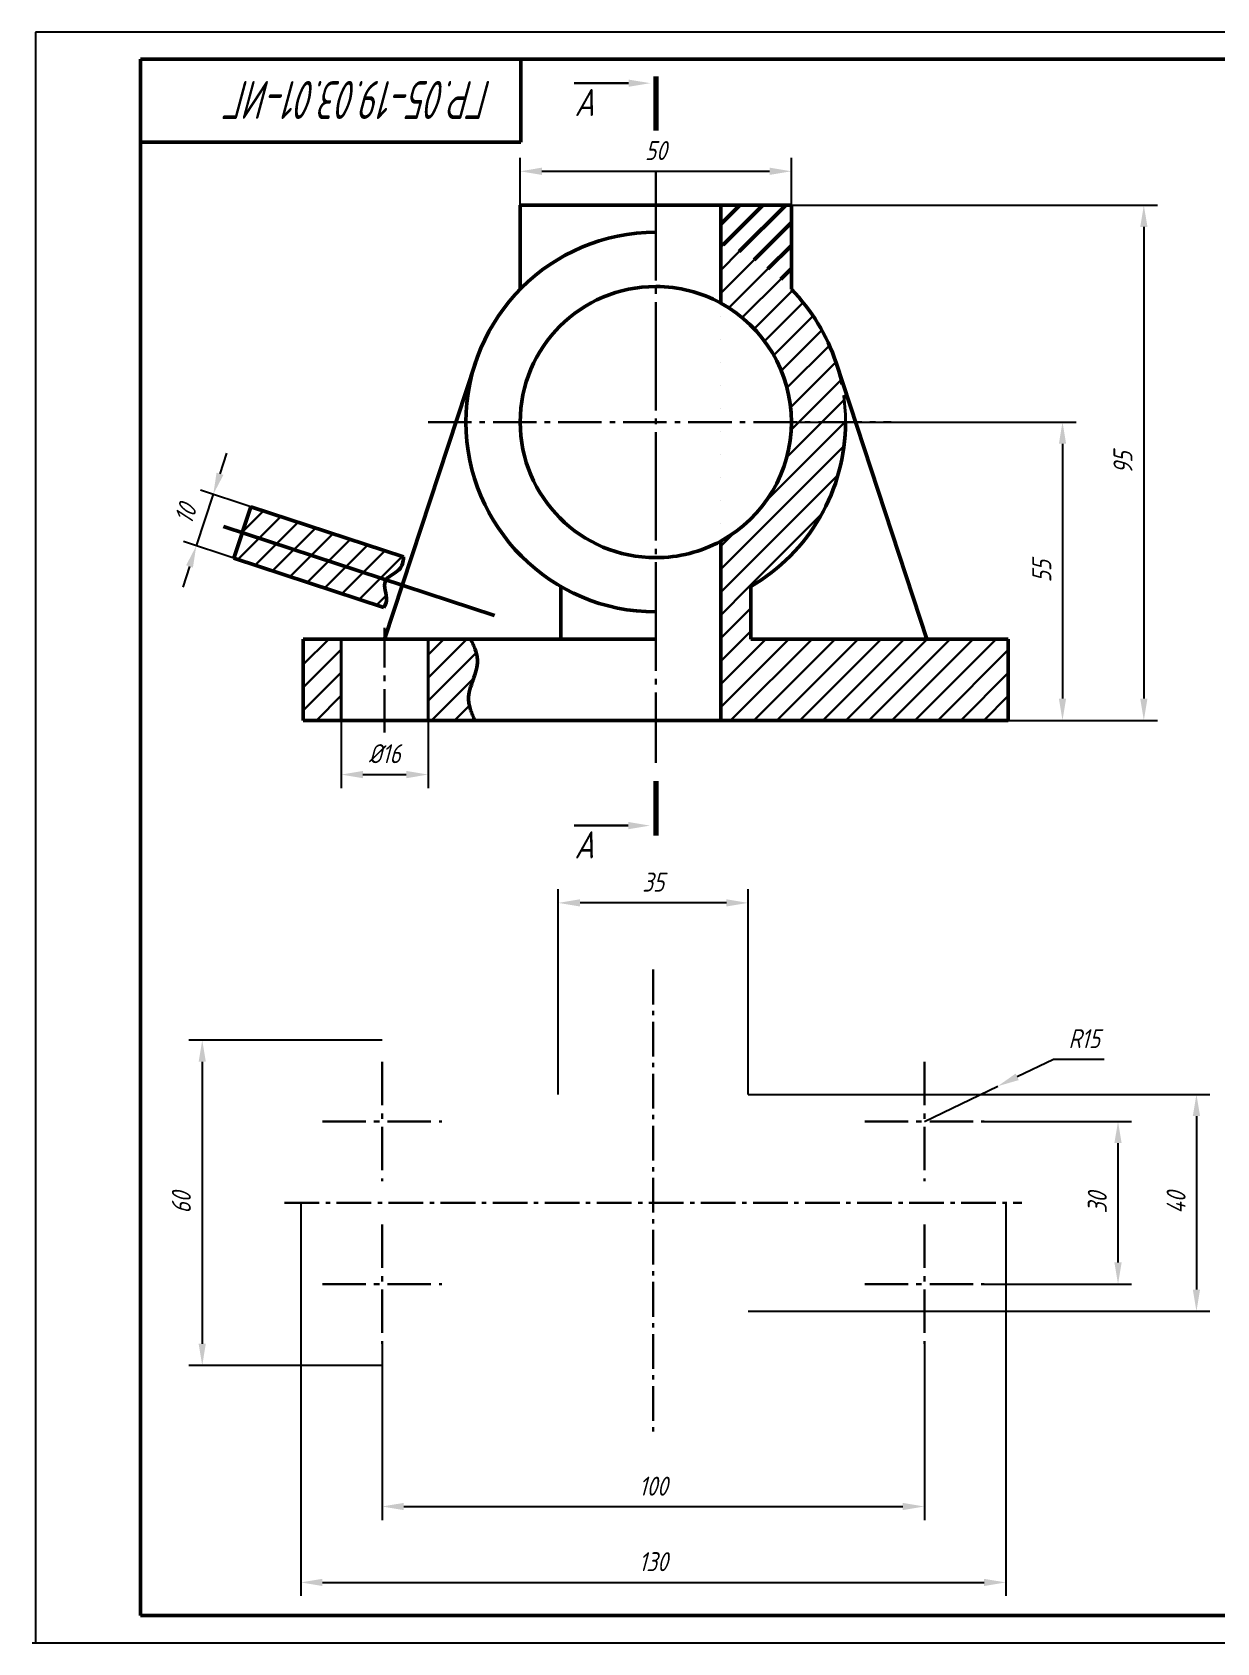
# Model space of a CAD drawing. Header units: millimetres. Extents: x -259 to 1465, y 0 to 1045.
# Drawn here: x 1044.6 to 1263, y -0.2 to 296.8 of the extents above; entities that cross this region are included whole.
import ezdxf

# ---------------------------------------------------------------- set-up
doc = ezdxf.new("R2010")
doc.units = ezdxf.units.MM
for name, pattern in [('ГОСТ 2.303 4', [7, 5, -2, 0]), ('ГОСТ 2.303 5', [24, 20, -1.5, 1, -1.5]), ('ГОСТ 2.303 6', [12, 8, -1.5, 1, -1.5])]:
    doc.linetypes.add(name, pattern=pattern)
for name, color, linetype, lineweight in [('ВИДЫ', 7, 'Continuous', 60), ('основные', 7, 'Continuous', 50), ('текст', 7, 'Continuous', 25)]:
    doc.layers.add(name, color=color, linetype=linetype, lineweight=lineweight)
doc.styles.add('архитектурный', font='CS_Gost2304.shx', dxfattribs={"width": 0.8, "oblique": 15})
doc.styles.add('ГОСТ 2.304', font='CS_Gost2304.shx', dxfattribs={"oblique": 15})
doc.dimstyles.new('ЕСКД', dxfattribs={"dimscale": 0, "dimtxt": 3.5, "dimasz": 4, "dimexe": 2.5, "dimexo": 0, "dimgap": 2, "dimtad": 1, "dimtoh": 1, "dimdec": 0, "dimtxsty": 'ГОСТ 2.304', "dimcen": 5, "dimadec": 0, "dimazin": 2, "dimtfac": 0.75, "dimtdec": 4, "dimtmove": 1, "dimatfit": 3, "dimfxl": 1, "dimtolj": 1, "dimarcsym": 1})
pattern_1 = [(45, (-246.8428, -206.6137), (-2.12132, 2.12132), [])]

# ---------------------------------------------------------------- blocks, each defined once
blk = doc.blocks.new('*D48')
at = {"layer": 'Defpoints', "color": 0, "linetype": 'Continuous', "lineweight": 30}
for p in [(1094.12, 80.97), (1224.12, 80.97), (1224.12, 10.97)]:
    blk.add_point(p, dxfattribs=at)
at = {"layer": 'основные', "color": 0, "linetype": 'Continuous', "lineweight": -2}
for p, q in [((1094.12, 80.97), (1094.12, 8.47)), ((1224.12, 80.97), (1224.12, 8.47)), ((1098.12, 10.97), (1220.12, 10.97))]:
    blk.add_line(p, q, dxfattribs=at)
at = {"layer": 'основные', "color": 0, "linetype": 'Continuous', "lineweight": 30}
for points in [[(1098.12, 11.63), (1098.12, 10.3), (1094.12, 10.97)], [(1220.12, 10.3), (1220.12, 11.63), (1224.12, 10.97)]]:
    blk.add_solid(points, dxfattribs=at)
at = {"layer": 'основные', "color": 0, "linetype": 'Continuous', "lineweight": 30, "insert": (1159.12, 14.79), "char_height": 3.5, "attachment_point": 5, "style": 'ГОСТ 2.304'}
blk.add_mtext('\\A1;130', dxfattribs=at)
blk = doc.blocks.new('*D51')
at = {"layer": 'Defpoints', "color": 0, "linetype": 'Continuous', "lineweight": 30}
for p in [(1141.62, 136.28), (1141.62, 100.97), (1176.62, 100.97)]:
    blk.add_point(p, dxfattribs=at)
at = {"layer": 'основные', "color": 0, "linetype": 'Continuous', "lineweight": -2}
for p, q in [((1141.62, 100.97), (1141.62, 138.78)), ((1176.62, 100.97), (1176.62, 138.78)), ((1172.62, 136.28), (1145.62, 136.28))]:
    blk.add_line(p, q, dxfattribs=at)
at = {"layer": 'основные', "color": 0, "linetype": 'Continuous', "lineweight": 30}
for points in [[(1145.62, 136.94), (1145.62, 135.61), (1141.62, 136.28)], [(1172.62, 135.61), (1172.62, 136.94), (1176.62, 136.28)]]:
    blk.add_solid(points, dxfattribs=at)
at = {"layer": 'основные', "color": 0, "linetype": 'Continuous', "lineweight": 30, "insert": (1159.12, 140.1), "char_height": 3.5, "attachment_point": 5, "style": 'ГОСТ 2.304'}
blk.add_mtext('\\A1;35', dxfattribs=at)
blk = doc.blocks.new('*D65')
at = {"layer": 'Defpoints', "color": 0, "linetype": 'Continuous', "lineweight": 30}
for p in [(1176.62, 100.97), (1176.62, 60.97), (1259.29, 60.97)]:
    blk.add_point(p, dxfattribs=at)
at = {"layer": 'основные', "color": 0, "linetype": 'Continuous', "lineweight": -2}
for p, q in [((1176.62, 100.97), (1261.79, 100.97)), ((1259.29, 96.97), (1259.29, 64.97)), ((1176.62, 60.97), (1261.79, 60.97))]:
    blk.add_line(p, q, dxfattribs=at)
at = {"layer": 'основные', "color": 0, "linetype": 'Continuous', "lineweight": 30}
for points in [[(1259.96, 96.97), (1258.62, 96.97), (1259.29, 100.97)], [(1258.62, 64.97), (1259.96, 64.97), (1259.29, 60.97)]]:
    blk.add_solid(points, dxfattribs=at)
at = {"layer": 'основные', "color": 0, "linetype": 'Continuous', "lineweight": 30, "insert": (1255.54, 80.97), "char_height": 3.5, "attachment_point": 5, "rotation": 90, "style": 'ГОСТ 2.304'}
blk.add_mtext('\\A1;40', dxfattribs=at)
blk = doc.blocks.new('*D72')
at = {"layer": 'Defpoints', "color": 0, "linetype": 'Continuous', "lineweight": 30}
for p in [(1109.12, 110.97), (1075.96, 50.99), (1109.12, 50.99)]:
    blk.add_point(p, dxfattribs=at)
at = {"layer": 'основные', "color": 0, "linetype": 'Continuous', "lineweight": -2}
for p, q in [((1109.12, 110.97), (1073.46, 110.97)), ((1075.96, 106.97), (1075.96, 54.99)), ((1109.12, 50.99), (1073.46, 50.99))]:
    blk.add_line(p, q, dxfattribs=at)
at = {"layer": 'основные', "color": 0, "linetype": 'Continuous', "lineweight": 30}
for points in [[(1076.62, 106.97), (1075.29, 106.97), (1075.96, 110.97)], [(1075.29, 54.99), (1076.62, 54.99), (1075.96, 50.99)]]:
    blk.add_solid(points, dxfattribs=at)
at = {"layer": 'основные', "color": 0, "linetype": 'Continuous', "lineweight": 30, "insert": (1072.11, 80.98), "char_height": 3.5, "attachment_point": 5, "rotation": 90, "style": 'ГОСТ 2.304'}
blk.add_mtext('\\A1;60', dxfattribs=at)
blk = doc.blocks.new('*D74')
at = {"layer": 'основные', "color": 0, "linetype": 'Continuous', "lineweight": -2}
for p, q in [((1232.94, 107.42), (1226.24, 104.2)), ((1242.26, 107.42), (1232.94, 107.42)), ((1209.12, 95.97), (1222.64, 102.47))]:
    blk.add_line(p, q, dxfattribs=at)
at = {"layer": 'основные', "color": 0, "linetype": 'Continuous', "lineweight": 30}
blk.add_solid([(1225.95, 104.8), (1226.53, 103.6), (1222.64, 102.47)], dxfattribs=at)
at = {"layer": 'основные', "color": 0, "linetype": 'Continuous', "lineweight": 30, "insert": (1238.6, 111.24), "char_height": 3.5, "attachment_point": 5, "style": 'ГОСТ 2.304'}
blk.add_mtext('\\A1;R15', dxfattribs=at)
blk = doc.blocks.new('спередди')
at = {"linetype": 'ГОСТ 2.303 5'}
h = blk.add_hatch(dxfattribs=at)
h.set_pattern_fill('', color=256, scale=3, angle=45, pattern_type=0)
h.set_pattern_definition(pattern_1)
edge = h.paths.add_edge_path()
edge.add_line((32.37, 48.34), (19.37, 48.34))
edge.add_line((32.37, 48.34), (32.37, 32.83))
edge.add_arc((7.37, 8.34), 35, 44.4153, 69.949)
edge.add_line((19.37, 41.21), (19.37, 48.34))
at = {"linetype": 'ГОСТ 2.303 5', "lineweight": 30}
h = blk.add_hatch(dxfattribs=at)
h.set_pattern_fill('', scale=3, angle=45, pattern_type=0)
h.set_pattern_definition(pattern_1)
edge = h.paths.add_edge_path()
edge.add_arc((7.37, 8.34), 35, 290.051, 429.949)
edge.add_line((19.37, -24.54), (19.37, -13.6))
edge.add_arc((7.37, 8.34), 25, 298.6854, 421.3146)
edge.add_line((19.37, 30.27), (19.37, 41.21))
at = {"linetype": 'Continuous', "lineweight": 30}
h = blk.add_hatch(dxfattribs=at)
h.set_pattern_fill('', scale=3, angle=45, pattern_type=0)
h.set_pattern_definition([(45, (-175.4338, -914.151), (-2.12132, 2.12132), [])])
edge = h.paths.add_edge_path()
edge.add_line((-67.33, -7.26), (-70.45, -16.76))
edge.add_line((-39.16, -16.52), (-67.33, -7.26))
edge.add_spline(control_points=[(-39.16, -16.52), (-39.15, -17.44), (-39.62, -19.23), (-43.62, -20.62), (-41.86, -23.96), (-42.51, -25.47), (-42.77, -25.86)], knot_values=[3.312444, 3.312444, 3.312444, 3.312444, 6.028662, 9.275446, 12.918825, 14.317671, 14.317671, 14.317671, 14.317671], weights=[1, 1, 1, 1, 1, 1, 1], degree=3, periodic=0)
edge.add_line((-42.77, -25.86), (-70.45, -16.76))
at = {"linetype": 'ГОСТ 2.303 5', "lineweight": 30}
h = blk.add_hatch(dxfattribs=at)
h.set_pattern_fill('', scale=3, angle=45, pattern_type=0)
h.set_pattern_definition(pattern_1)
edge = h.paths.add_edge_path()
edge.add_arc((7.37, 8.34), 35, 290.051, 300)
edge.add_line((24.87, -21.98), (24.87, -31.66))
edge.add_line((19.37, -31.66), (24.87, -31.66))
edge.add_line((19.37, -31.66), (19.37, -24.54))
edge = h.paths.add_edge_path()
edge.add_line((19.37, -46.66), (49.37, -46.66))
edge.add_line((19.37, -46.66), (19.37, -31.66))
edge.add_line((19.37, -31.66), (24.87, -31.66))
edge.add_line((24.87, -31.66), (49.37, -31.66))
edge.add_line((49.37, -46.66), (49.37, -31.66))
edge = h.paths.add_edge_path()
edge.add_line((49.37, -46.66), (49.37, -31.66))
edge.add_line((49.37, -31.66), (57.37, -31.66))
edge.add_line((57.37, -46.66), (57.37, -31.66))
edge.add_line((49.37, -46.66), (57.37, -46.66))
edge = h.paths.add_edge_path()
edge.add_line((57.37, -46.66), (65.37, -46.66))
edge.add_line((57.37, -46.66), (57.37, -31.66))
edge.add_line((57.37, -31.66), (65.37, -31.66))
edge.add_line((65.37, -46.66), (65.37, -31.66))
edge = h.paths.add_edge_path()
edge.add_line((65.37, -46.66), (65.37, -31.66))
edge.add_line((65.37, -31.66), (72.37, -31.66))
edge.add_line((72.37, -31.66), (72.37, -46.66))
edge.add_line((65.37, -46.66), (72.37, -46.66))
h = blk.add_hatch(dxfattribs=at)
h.set_pattern_fill('', scale=3, angle=45, pattern_type=0)
h.set_pattern_definition(pattern_1)
edge = h.paths.add_edge_path()
edge.add_line((-34.63, -46.66), (-34.63, -31.66))
edge.add_line((-34.63, -31.66), (-26.8, -31.66))
edge.add_spline(control_points=[(-26.8, -31.66), (-26.07, -32.95), (-24.54, -36.52), (-28.02, -41.83), (-26.73, -45.39), (-26.06, -46.66)], knot_values=[1.954826, 1.954826, 1.954826, 1.954826, 6.195653, 13.556884, 17.729023, 17.729023, 17.729023, 17.729023], weights=[1, 1, 1, 1, 1, 1], degree=3, periodic=0)
edge.add_line((-34.63, -46.66), (-26.06, -46.66))
at = {"layer": 'Defpoints', "linetype": 'ГОСТ 2.303 4', "lineweight": 30}
h = blk.add_hatch(dxfattribs=at)
h.set_pattern_fill('', scale=3, angle=45, pattern_type=0)
h.set_pattern_definition(pattern_1)
h.paths.add_polyline_path([(-50.63, -31.66), (-50.63, -46.66), (-57.63, -46.66), (-57.63, -31.66)])
at = {"color": 7, "linetype": 'ГОСТ 2.303 5', "lineweight": 30}
blk.add_line((7.37, 54.48), (7.37, -54.48), dxfattribs=at)
at = {"color": 7, "linetype": 'Continuous'}
blk.add_line((-22.34, -27.35), (-72.37, -10.89), dxfattribs=at)
blk.add_open_spline([(-39.16, -16.52), (-39.15, -17.44), (-39.62, -19.23), (-43.62, -20.62), (-41.86, -23.96), (-42.51, -25.47), (-42.77, -25.86)], degree=3, knots=[3.312444, 3.312444, 3.312444, 3.312444, 6.028662, 9.275446, 12.918825, 14.317671, 14.317671, 14.317671, 14.317671], dxfattribs=at)
at = {"color": 7, "linetype": 'ГОСТ 2.303 5'}
blk.add_spline([(-26.79, -31.66), (-25.5, -35.61), (-27.16, -42.78), (-25.99, -46.67)], degree=3, dxfattribs=at)
at = {"layer": 'ВИДЫ', "linetype": 'Continuous', "lineweight": 50, "ltscale": 100}
for p, q in [((-17.63, 32.83), (-17.63, 48.34)), ((-17.63, 48.34), (7.37, 48.34)), ((-25.87, 19.27), (-42.63, -31.66)), ((57.37, -31.66), (40.62, 19.27)), ((-67.33, -7.26), (-70.45, -16.76)), ((-39.16, -16.52), (-67.33, -7.26)), ((-42.77, -25.86), (-70.45, -16.76)), ((-10.13, -31.66), (-10.13, -21.98)), ((-10.13, -31.66), (-10.13, -21.98)), ((-57.63, -31.66), (-42.63, -31.66)), ((-57.63, -46.66), (-57.63, -31.66)), ((-42.63, -31.66), (7.37, -31.66)), ((-57.63, -46.66), (-42.63, -46.66)), ((-42.63, -46.66), (7.37, -46.66))]:
    blk.add_line(p, q, dxfattribs=at)
at = {"layer": 'ВИДЫ', "linetype": 'Continuous', "lineweight": 50}
for p, q in [((19.37, 48.34), (7.37, 48.34)), ((32.37, 48.34), (19.37, 48.34)), ((19.37, 30.27), (19.37, 48.34)), ((32.37, 48.34), (32.37, 32.83)), ((19.37, -46.66), (19.37, -13.6)), ((24.87, -21.98), (24.87, -31.66)), ((24.87, -31.66), (57.37, -31.66)), ((57.37, -31.66), (72.37, -31.66)), ((72.37, -31.66), (72.37, -46.66)), ((19.37, -46.66), (7.37, -46.66)), ((19.37, -46.66), (72.37, -46.66))]:
    blk.add_line(p, q, dxfattribs=at)
at = {"layer": 'ВИДЫ', "linetype": 'ГОСТ 2.303 6', "lineweight": 30}
blk.add_line((-42.63, -48.91), (-42.63, -29.57), dxfattribs=at)
at = {"layer": 'ВИДЫ', "linetype": 'Continuous', "lineweight": 40}
for p, q in [((-50.63, -46.66), (-50.63, -31.66)), ((-34.63, -46.66), (-34.63, -31.66))]:
    blk.add_line(p, q, dxfattribs=at)
at = {"layer": 'ВИДЫ', "linetype": 'ГОСТ 2.303 4', "lineweight": 40}
blk.add_line((-34.63, -46.66), (-34.63, -31.66), dxfattribs=at)
at = {"layer": 'ВИДЫ', "linetype": 'Continuous', "lineweight": 50, "ltscale": 100}
for radius in [35, 25]:
    blk.add_arc((7.37, 8.34), radius, 90, 270, dxfattribs=at)
at = {"layer": 'ВИДЫ', "linetype": 'Continuous', "lineweight": 50}
for radius, start, end in [(25, 61.3146, 90), (35, 18.2056, 44.4153), (25, 0, 61.3146), (25, 298.6854, 0), (35, 300, 0), (25, 270, 298.6854)]:
    blk.add_arc((7.37, 8.34), radius, start, end, dxfattribs=at)
at = {"layer": 'ВИДЫ', "linetype": 'ГОСТ 2.303 4', "lineweight": 40, "ltscale": 100}
for start, end in [(161.7944, 240), (240, 270)]:
    blk.add_arc((7.37, 8.34), 35, start, end, dxfattribs=at)
at = {"layer": 'ВИДЫ', "linetype": 'ГОСТ 2.303 4', "lineweight": 40}
blk.add_arc((7.37, 8.34), 35, 0, 18.2056, dxfattribs=at)
at = {"layer": 'основные', "color": 7, "linetype": 'ГОСТ 2.303 6', "lineweight": 30}
blk.add_line((-34.63, 8.34), (50.75, 8.34), dxfattribs=at)
blk = doc.blocks.new('*D113')
at = {"layer": 'Defpoints', "color": 0, "linetype": 'Continuous', "lineweight": 30}
for p in [(1101.59, 169.94), (1117.59, 169.94), (1117.59, 159.94)]:
    blk.add_point(p, dxfattribs=at)
at = {"layer": 'основные', "color": 0, "linetype": 'Continuous', "lineweight": -2}
for p, q in [((1101.59, 169.94), (1101.59, 157.44)), ((1117.59, 169.94), (1117.59, 157.44)), ((1105.59, 159.94), (1113.59, 159.94))]:
    blk.add_line(p, q, dxfattribs=at)
at = {"layer": 'основные', "color": 0, "linetype": 'Continuous', "lineweight": 30}
for points in [[(1105.59, 160.61), (1105.59, 159.27), (1101.59, 159.94)], [(1113.59, 159.27), (1113.59, 160.61), (1117.59, 159.94)]]:
    blk.add_solid(points, dxfattribs=at)
at = {"layer": 'основные', "color": 0, "linetype": 'Continuous', "lineweight": 30, "insert": (1109.59, 163.79), "char_height": 3.5, "attachment_point": 5, "style": 'ГОСТ 2.304'}
blk.add_mtext('\\A1;%%c16', dxfattribs=at)
blk = doc.blocks.new('*D118')
at = {"layer": 'Defpoints', "color": 0, "linetype": 'Continuous', "lineweight": 30}
for p in [(1084.89, 209.34), (1074.86, 202.12), (1081.77, 199.84)]:
    blk.add_point(p, dxfattribs=at)
at = {"layer": 'основные', "color": 0, "linetype": 'Continuous', "lineweight": -2}
for p, q in [((1079.24, 215.42), (1080.48, 219.22)), ((1077.99, 211.62), (1074.86, 202.12)), ((1084.89, 209.34), (1075.61, 212.4)), ((1081.77, 199.84), (1072.49, 202.9)), ((1073.61, 198.32), (1072.36, 194.52))]:
    blk.add_line(p, q, dxfattribs=at)
at = {"layer": 'основные', "color": 0, "linetype": 'Continuous', "lineweight": 30}
for points in [[(1078.6, 215.62), (1079.87, 215.21), (1077.99, 211.62)], [(1074.24, 198.11), (1072.98, 198.52), (1074.86, 202.12)]]:
    blk.add_solid(points, dxfattribs=at)
at = {"layer": 'основные', "color": 0, "linetype": 'Continuous', "lineweight": 30, "insert": (1072.86, 208.04), "char_height": 3.5, "attachment_point": 5, "rotation": 71.7944, "style": 'ГОСТ 2.304'}
blk.add_mtext('\\A1;10', dxfattribs=at)
blk = doc.blocks.new('*D121')
at = {"layer": 'Defpoints', "color": 0, "linetype": 'Continuous', "lineweight": 30}
for p in [(1184.59, 271.19), (1134.59, 264.94), (1184.59, 264.94)]:
    blk.add_point(p, dxfattribs=at)
at = {"layer": 'основные', "color": 0, "linetype": 'Continuous', "lineweight": -2}
for p, q in [((1134.59, 264.94), (1134.59, 273.69)), ((1184.59, 264.94), (1184.59, 273.69)), ((1138.59, 271.19), (1180.59, 271.19))]:
    blk.add_line(p, q, dxfattribs=at)
at = {"layer": 'основные', "color": 0, "linetype": 'Continuous', "lineweight": 30}
for points in [[(1138.59, 271.86), (1138.59, 270.52), (1134.59, 271.19)], [(1180.59, 270.52), (1180.59, 271.86), (1184.59, 271.19)]]:
    blk.add_solid(points, dxfattribs=at)
at = {"layer": 'основные', "color": 0, "linetype": 'Continuous', "lineweight": 30, "insert": (1159.59, 275.01), "char_height": 3.5, "attachment_point": 5, "style": 'ГОСТ 2.304'}
blk.add_mtext('\\A1;50', dxfattribs=at)
blk = doc.blocks.new('*D128')
at = {"layer": 'Defpoints', "color": 0, "linetype": 'Continuous', "lineweight": 30}
for p in [(1184.59, 224.94), (1184.59, 169.94), (1234.59, 169.94)]:
    blk.add_point(p, dxfattribs=at)
at = {"layer": 'основные', "color": 0, "linetype": 'Continuous', "lineweight": -2}
for p, q in [((1184.59, 224.94), (1237.09, 224.94)), ((1234.59, 220.94), (1234.59, 173.94)), ((1184.59, 169.94), (1237.09, 169.94))]:
    blk.add_line(p, q, dxfattribs=at)
at = {"layer": 'основные', "color": 0, "linetype": 'Continuous', "lineweight": 30}
for points in [[(1235.26, 220.94), (1233.93, 220.94), (1234.59, 224.94)], [(1233.93, 173.94), (1235.26, 173.94), (1234.59, 169.94)]]:
    blk.add_solid(points, dxfattribs=at)
at = {"layer": 'основные', "color": 0, "linetype": 'Continuous', "lineweight": 30, "insert": (1230.77, 197.44), "char_height": 3.5, "attachment_point": 5, "rotation": 90, "style": 'ГОСТ 2.304'}
blk.add_mtext('\\A1;55', dxfattribs=at)
blk = doc.blocks.new('*D133')
at = {"layer": 'Defpoints', "color": 0, "linetype": 'Continuous', "lineweight": 30}
for p in [(1159.59, 264.94), (1159.59, 169.94), (1249.59, 169.94)]:
    blk.add_point(p, dxfattribs=at)
at = {"layer": 'основные', "color": 0, "linetype": 'Continuous', "lineweight": -2}
for p, q in [((1159.59, 264.94), (1252.09, 264.94)), ((1249.59, 260.94), (1249.59, 173.94)), ((1159.59, 169.94), (1252.09, 169.94))]:
    blk.add_line(p, q, dxfattribs=at)
at = {"layer": 'основные', "color": 0, "linetype": 'Continuous', "lineweight": 30}
for points in [[(1250.26, 260.94), (1248.93, 260.94), (1249.59, 264.94)], [(1248.93, 173.94), (1250.26, 173.94), (1249.59, 169.94)]]:
    blk.add_solid(points, dxfattribs=at)
at = {"layer": 'основные', "color": 0, "linetype": 'Continuous', "lineweight": 30, "insert": (1245.74, 217.44), "char_height": 3.5, "attachment_point": 5, "rotation": 90, "style": 'ГОСТ 2.304'}
blk.add_mtext('\\A1;95', dxfattribs=at)
blk = doc.blocks.new('*D136')
at = {"layer": 'Defpoints', "color": 0, "linetype": 'Continuous', "lineweight": 30}
for p in [(1220.12, 95.97), (1244.83, 95.97), (1220.12, 65.97)]:
    blk.add_point(p, dxfattribs=at)
at = {"layer": 'основные', "color": 0, "linetype": 'Continuous', "lineweight": -2}
for p, q in [((1220.12, 95.97), (1247.33, 95.97)), ((1244.83, 69.97), (1244.83, 91.97)), ((1220.12, 65.97), (1247.33, 65.97))]:
    blk.add_line(p, q, dxfattribs=at)
at = {"layer": 'основные', "color": 0, "linetype": 'Continuous', "lineweight": 30}
for points in [[(1245.5, 91.97), (1244.16, 91.97), (1244.83, 95.97)], [(1244.16, 69.97), (1245.5, 69.97), (1244.83, 65.97)]]:
    blk.add_solid(points, dxfattribs=at)
at = {"layer": 'основные', "color": 0, "linetype": 'Continuous', "lineweight": 30, "insert": (1241.01, 80.97), "char_height": 3.5, "attachment_point": 5, "rotation": 90, "style": 'ГОСТ 2.304'}
blk.add_mtext('\\A1;30', dxfattribs=at)
blk = doc.blocks.new('*D137')
at = {"layer": 'Defpoints', "color": 0, "linetype": 'Continuous', "lineweight": 30}
for p in [(1109.12, 54.97), (1209.12, 54.97), (1209.12, 24.97)]:
    blk.add_point(p, dxfattribs=at)
at = {"layer": 'основные', "color": 0, "linetype": 'Continuous', "lineweight": -2}
for p, q in [((1109.12, 54.97), (1109.12, 22.47)), ((1209.12, 54.97), (1209.12, 22.47)), ((1113.12, 24.97), (1205.12, 24.97))]:
    blk.add_line(p, q, dxfattribs=at)
at = {"layer": 'основные', "color": 0, "linetype": 'Continuous', "lineweight": 30}
for points in [[(1113.12, 25.63), (1113.12, 24.3), (1109.12, 24.97)], [(1205.12, 24.3), (1205.12, 25.63), (1209.12, 24.97)]]:
    blk.add_solid(points, dxfattribs=at)
at = {"layer": 'основные', "color": 0, "linetype": 'Continuous', "lineweight": 30, "insert": (1159.12, 28.72), "char_height": 3.5, "attachment_point": 5, "style": 'ГОСТ 2.304'}
blk.add_mtext('\\A1;100', dxfattribs=at)
blk = doc.blocks.new('сверху')
at = {"layer": 'основные', "color": 7, "linetype": 'ГОСТ 2.303 6', "lineweight": 30, "ltscale": 0.8}
for p, q in [((50, 73), (50, -13)), ((-18, 30), (118, 30))]:
    blk.add_line(p, q, dxfattribs=at)
at = {"layer": 'основные', "color": 7, "linetype": 'ГОСТ 2.303 6', "lineweight": 30}
for p, q in [((0, 56), (0, 34)), ((100, 56), (100, 34)), ((-11, 45), (11, 45)), ((89, 45), (111, 45)), ((0, 26), (0, 4)), ((100, 26), (100, 4)), ((-11, 15), (11, 15)), ((89, 15), (111, 15))]:
    blk.add_line(p, q, dxfattribs=at)

msp = doc.modelspace()

# ---------------------------------------------------------------- linework, layer by layer
at = {"color": 7, "ltscale": 100}
for p, q in [((1464.6, 296.84), (1045.18, 296.84)), ((1045.18, 296.84), (1045.18, -0.16)), ((1134.72, 292.02), (1134.72, 291.84)), ((1044.6, -0.16), (1464.6, -0.16))]:
    msp.add_line(p, q, dxfattribs=at)
at = {"layer": 'основные', "color": 7, "ltscale": 100}
for p, q in [((1459.6, 291.84), (1064.6, 291.84)), ((1064.6, 291.84), (1064.6, 4.84)), ((1134.72, 276.57), (1134.72, 292.02)), ((1064.72, 276.57), (1134.72, 276.57)), ((1064.6, 4.84), (1459.6, 4.84))]:
    msp.add_line(p, q, dxfattribs=at)
at = {"layer": 'основные', "color": 7, "linetype": 'Continuous', "lineweight": 100}
for p, q in [((1159.62, 288.69), (1159.62, 278.69)), ((1159.59, 158.71), (1159.59, 148.71))]:
    msp.add_line(p, q, dxfattribs=at)
at = {"layer": 'основные', "color": 7, "linetype": 'Continuous', "lineweight": 30}
for p, q in [((1154.57, 287.44), (1144.57, 287.44)), ((1154.53, 150.53), (1144.53, 150.53))]:
    msp.add_line(p, q, dxfattribs=at)
for points in [[(1154.57, 286.77), (1154.57, 288.1), (1158.57, 287.44)], [(1154.53, 149.86), (1154.53, 151.2), (1158.53, 150.53)]]:
    msp.add_solid(points, dxfattribs=at)

# ---------------------------------------------------------------- block references
for name, p in [('спередди', (1152.22, 216.6)), ('сверху', (1109.12, 50.97))]:
    msp.add_blockref(name, p, dxfattribs=at)

# ---------------------------------------------------------------- texts
at = {"layer": 'основные', "color": 7, "linetype": 'Continuous', "lineweight": 30, "char_height": 5, "width": 7.2552, "attachment_point": 1, "style": 'ГОСТ 2.304'}
for insert in [(1144.61, 286.39), (1144.58, 149.48)]:
    msp.add_mtext('А', dxfattribs=dict(at, insert=insert))
at = {"layer": 'текст', "color": 7, "insert": (1129.44, 280.84), "char_height": 7, "width": 7, "attachment_point": 1, "rotation": 180, "style": 'архитектурный'}
msp.add_mtext('ГР.05-19.03.01-ИГ', dxfattribs=at)

# ---------------------------------------------------------------- dimensions: what is measured, and where the dimension line sits
at = {"layer": 'основные', "color": 7, "linetype": 'Continuous', "lineweight": 30}
for base, p1, p2, picture, middle in [((1184.59, 271.19), (1134.59, 264.94), (1184.59, 264.94), '*D121', (1159.59, 275.01)), ((1141.62, 136.28), (1176.62, 100.97), (1141.62, 100.97), '*D51', (1159.12, 140.1)), ((1224.12, 10.97), (1094.12, 80.97), (1224.12, 80.97), '*D48', (1159.12, 14.79)), ((1209.12, 24.97), (1109.12, 54.97), (1209.12, 54.97), '*D137', (1159.12, 28.72))]:
    dim = msp.add_linear_dim(base=base, p1=p1, p2=p2, dimstyle='ЕСКД', override={"dimscale": 1}, dxfattribs=at)
    dim.commit()
    dim.dimension.update_dxf_attribs({"geometry": picture, "text_midpoint": middle})
for base, p1, p2, angle, picture, middle in [((1249.59, 169.94), (1159.59, 264.94), (1159.59, 169.94), 90, '*D133', (1245.74, 217.44)), ((1234.59, 169.94), (1184.59, 224.94), (1184.59, 169.94), 90, '*D128', (1230.77, 197.44)), ((1074.86, 202.12), (1084.89, 209.34), (1081.77, 199.84), 251.7944, '*D118', (1072.86, 208.04)), ((1075.96, 50.99), (1109.12, 110.97), (1109.12, 50.99), 90, '*D72', (1072.11, 80.98)), ((1259.29, 60.97), (1176.62, 100.97), (1176.62, 60.97), 90, '*D65', (1255.54, 80.97)), ((1244.83, 95.97), (1220.12, 65.97), (1220.12, 95.97), 90, '*D136', (1241.01, 80.97))]:
    dim = msp.add_linear_dim(base=base, p1=p1, p2=p2, angle=angle, dimstyle='ЕСКД', override={"dimscale": 1}, dxfattribs=at)
    dim.commit()
    dim.dimension.update_dxf_attribs({"geometry": picture, "text_midpoint": middle})
dim = msp.add_linear_dim(base=(1117.59, 159.94), p1=(1101.59, 169.94), p2=(1117.59, 169.94), text='%%c<>', dimstyle='ЕСКД', override={"dimscale": 1}, dxfattribs=at)
dim.commit()
dim.dimension.update_dxf_attribs({"geometry": '*D113', "text_midpoint": (1109.59, 163.79)})
dim = msp.add_radius_dim(center=(1209.12, 95.97), mpoint=(1222.64, 102.47), dimstyle='ЕСКД', override={"dimscale": 1}, dxfattribs=at)
dim.commit()
dim.dimension.update_dxf_attribs({"geometry": '*D74', "text_midpoint": (1232.94, 107.42), "dimtype": 164})

doc.saveas('drawing.dxf')
